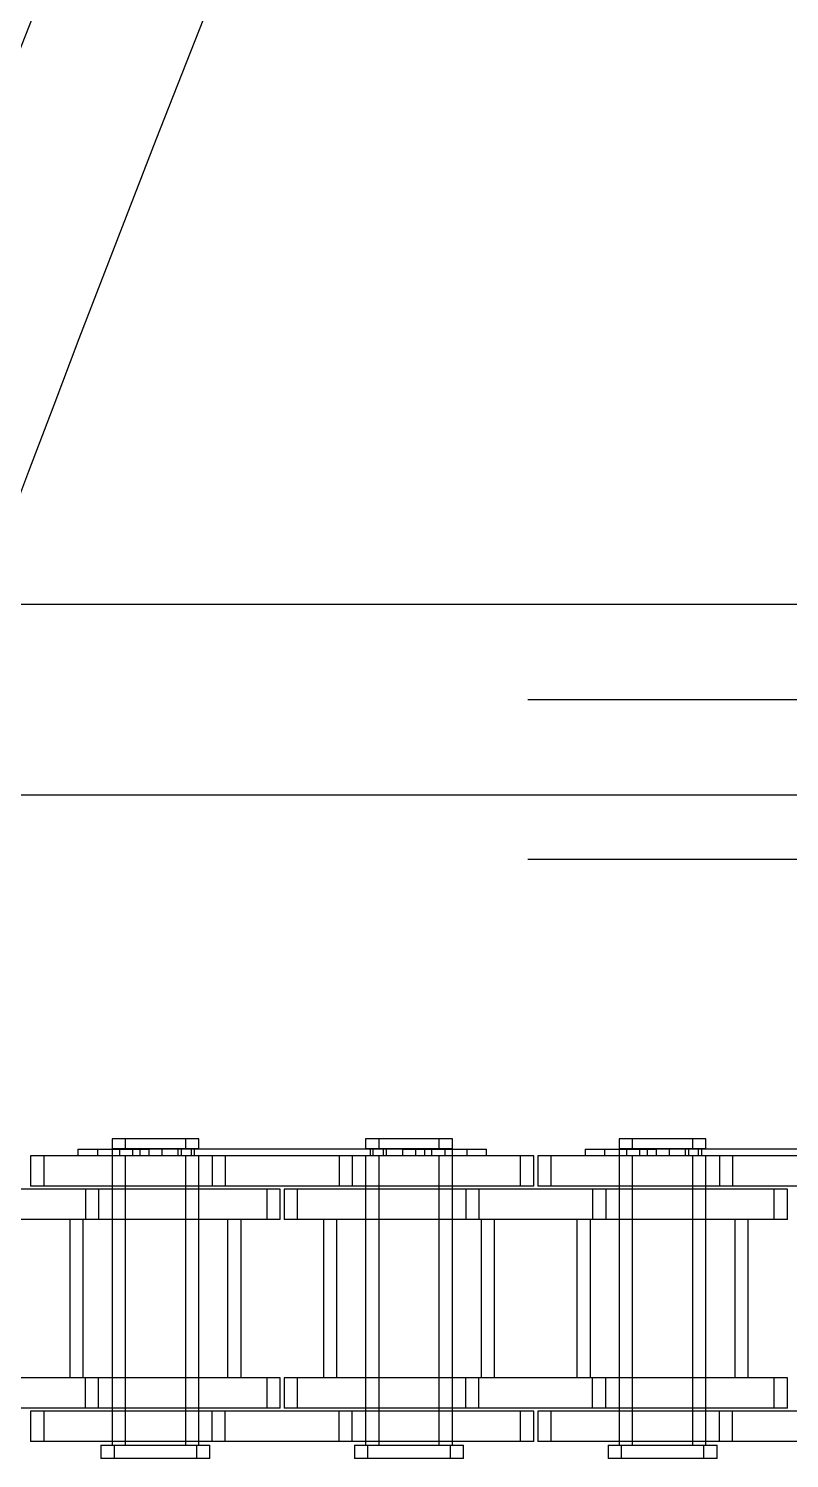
# Model space of a CAD drawing. Header units: metres. Extents: x 0 to 21025, y 0 to 14850.
# Drawn here: x 5298.1 to 5336.2, y 9293.4 to 9365 of the extents above; entities that cross this region are included whole.
import ezdxf

# ---------------------------------------------------------------- set-up
doc = ezdxf.new("R2010")
doc.units = ezdxf.units.M
doc.header["$LTSCALE"] = 25
doc.linetypes.add('HIDDEN2', pattern=[4.7625, 3.175, -1.5875])
for name, color, linetype in [('SL1', 8, 'Continuous'), ('SL4', 4, 'Continuous'), ('ST1', 7, 'HIDDEN2')]:
    doc.layers.add(name, color=color, linetype=linetype)

msp = doc.modelspace()

# ---------------------------------------------------------------- linework, layer by layer
at = {"layer": 'SL1'}
for radius, start, end in [(1508, 142.175773, 159.737021), (1500, 142.253, 159.624168)]:
    msp.add_arc((6701.759, 8813.884), radius, start, end, dxfattribs=at)
at = {"layer": 'SL4'}
for p, q in [((5828.739, 9336.149), (4878.736, 9336.149)), ((4878.736, 9326.624), (5668.499, 9326.624))]:
    msp.add_line(p, q, dxfattribs=at)
at = {"layer": 'ST1'}
for p, q in [((5878.736, 9331.386), (4878.736, 9331.386)), ((4878.736, 9326.624), (5668.499, 9326.624)), ((5878.736, 9323.386), (4878.736, 9323.386)), ((5305.979, 9309.384), (5302.289, 9309.384)), ((5302.289, 9309.384), (5302.289, 9308.91)), ((5302.944, 9309.384), (5302.944, 9308.91)), ((5306.634, 9309.384), (5305.979, 9309.384)), ((5305.979, 9308.91), (5305.979, 9309.384)), ((5306.634, 9308.91), (5306.634, 9309.384)), ((5318.679, 9309.384), (5314.989, 9309.384)), ((5314.989, 9309.384), (5314.989, 9308.91)), ((5315.644, 9309.384), (5315.644, 9308.91)), ((5319.334, 9309.384), (5318.679, 9309.384)), ((5318.679, 9308.91), (5318.679, 9309.384)), ((5319.334, 9308.91), (5319.334, 9309.384)), ((5331.379, 9309.384), (5327.689, 9309.384)), ((5327.689, 9309.384), (5327.689, 9308.91)), ((5328.344, 9309.384), (5328.344, 9308.91)), ((5332.034, 9309.384), (5331.379, 9309.384)), ((5331.379, 9308.91), (5331.379, 9309.384)), ((5332.034, 9308.91), (5332.034, 9309.384)), ((5307.309, 9308.541), (5298.214, 9308.541)), ((5298.214, 9308.541), (5298.214, 9307.021)), ((5298.869, 9308.541), (5298.869, 9307.021)), ((5300.582, 9308.873), (5304.134, 9308.873)), ((5300.582, 9308.873), (5300.582, 9308.541)), ((5301.559, 9308.873), (5301.559, 9308.541)), ((5302.289, 9308.91), (5305.979, 9308.91)), ((5302.289, 9308.873), (5302.289, 9307.021)), ((5302.289, 9308.541), (5302.289, 9294.042)), ((5302.658, 9308.91), (5302.658, 9308.541)), ((5302.944, 9308.541), (5302.944, 9307.021)), ((5302.944, 9308.541), (5302.944, 9294.042)), ((5303.313, 9308.91), (5303.313, 9308.541)), ((5303.682, 9308.873), (5303.682, 9308.541)), ((5304.134, 9308.873), (5304.134, 9308.541)), ((5316.834, 9308.873), (5304.134, 9308.873)), ((5304.789, 9308.873), (5304.789, 9308.541)), ((5305.61, 9308.541), (5305.61, 9308.91)), ((5305.753, 9308.873), (5305.753, 9308.541)), ((5305.979, 9308.91), (5306.634, 9308.91)), ((5305.979, 9307.021), (5305.979, 9308.541)), ((5305.979, 9294.042), (5305.979, 9308.541)), ((5306.265, 9308.541), (5306.265, 9308.91)), ((5306.408, 9308.873), (5306.408, 9308.541)), ((5306.634, 9307.021), (5306.634, 9308.541)), ((5306.634, 9294.042), (5306.634, 9308.541)), ((5307.309, 9308.541), (5307.309, 9307.021)), ((5313.659, 9308.541), (5307.309, 9308.541)), ((5307.964, 9308.541), (5307.964, 9307.021)), ((5313.659, 9308.541), (5313.659, 9307.021)), ((5322.754, 9308.541), (5313.659, 9308.541)), ((5314.314, 9308.541), (5314.314, 9307.021)), ((5314.989, 9308.91), (5318.679, 9308.91)), ((5314.989, 9308.541), (5314.989, 9307.021)), ((5314.989, 9308.541), (5314.989, 9294.042)), ((5315.215, 9308.873), (5315.215, 9308.541)), ((5315.358, 9308.91), (5315.358, 9308.541)), ((5315.644, 9308.541), (5315.644, 9307.021)), ((5315.644, 9308.541), (5315.644, 9294.042)), ((5315.87, 9308.873), (5315.87, 9308.541)), ((5316.013, 9308.91), (5316.013, 9308.541)), ((5316.834, 9308.873), (5316.834, 9308.541)), ((5316.834, 9308.873), (5320.065, 9308.873)), ((5317.489, 9308.873), (5317.489, 9308.541)), ((5317.941, 9308.873), (5317.941, 9308.541)), ((5318.31, 9308.541), (5318.31, 9308.91)), ((5318.679, 9308.91), (5319.334, 9308.91)), ((5318.679, 9307.021), (5318.679, 9308.541)), ((5318.679, 9294.042), (5318.679, 9308.541)), ((5318.965, 9308.541), (5318.965, 9308.91)), ((5319.334, 9307.021), (5319.334, 9308.873)), ((5319.334, 9294.042), (5319.334, 9308.541)), ((5320.065, 9308.873), (5320.065, 9308.541)), ((5320.065, 9308.873), (5321.041, 9308.873)), ((5321.041, 9308.541), (5321.041, 9308.873)), ((5323.409, 9308.541), (5322.754, 9308.541)), ((5322.754, 9307.021), (5322.754, 9308.541)), ((5323.409, 9307.021), (5323.409, 9308.541)), ((5332.709, 9308.541), (5323.614, 9308.541)), ((5323.614, 9308.541), (5323.614, 9307.021)), ((5324.269, 9308.541), (5324.269, 9307.021)), ((5325.982, 9308.873), (5329.534, 9308.873)), ((5325.982, 9308.873), (5325.982, 9308.541)), ((5326.959, 9308.873), (5326.959, 9308.541)), ((5327.689, 9308.91), (5331.379, 9308.91)), ((5327.689, 9308.873), (5327.689, 9307.021)), ((5327.689, 9308.541), (5327.689, 9294.042)), ((5328.058, 9308.91), (5328.058, 9308.541)), ((5328.344, 9308.541), (5328.344, 9307.021)), ((5328.344, 9308.541), (5328.344, 9294.042)), ((5328.713, 9308.91), (5328.713, 9308.541)), ((5329.082, 9308.873), (5329.082, 9308.541)), ((5329.534, 9308.873), (5329.534, 9308.541)), ((5342.234, 9308.873), (5329.534, 9308.873)), ((5330.189, 9308.873), (5330.189, 9308.541)), ((5331.01, 9308.541), (5331.01, 9308.91)), ((5331.153, 9308.873), (5331.153, 9308.541)), ((5331.379, 9308.91), (5332.034, 9308.91)), ((5331.379, 9307.021), (5331.379, 9308.541)), ((5331.379, 9294.042), (5331.379, 9308.541)), ((5331.665, 9308.541), (5331.665, 9308.91)), ((5331.808, 9308.873), (5331.808, 9308.541)), ((5332.034, 9307.021), (5332.034, 9308.541)), ((5332.034, 9294.042), (5332.034, 9308.541)), ((5332.709, 9308.541), (5332.709, 9307.021)), ((5339.059, 9308.541), (5332.709, 9308.541)), ((5333.364, 9308.541), (5333.364, 9307.021)), ((5300.959, 9306.869), (5294.609, 9306.869)), ((5307.309, 9307.021), (5298.214, 9307.021)), ((5300.959, 9306.869), (5300.959, 9305.349)), ((5310.054, 9306.869), (5300.959, 9306.869)), ((5301.614, 9306.869), (5301.614, 9305.349)), ((5302.289, 9306.869), (5302.289, 9305.349)), ((5302.944, 9306.869), (5302.944, 9305.349)), ((5305.979, 9305.349), (5305.979, 9306.869)), ((5306.634, 9305.349), (5306.634, 9306.869)), ((5313.659, 9307.021), (5307.309, 9307.021)), ((5310.709, 9306.869), (5310.054, 9306.869)), ((5310.054, 9305.349), (5310.054, 9306.869)), ((5310.709, 9305.349), (5310.709, 9306.869)), ((5320.009, 9306.869), (5310.914, 9306.869)), ((5310.914, 9306.869), (5310.914, 9305.349)), ((5311.569, 9306.869), (5311.569, 9305.349)), ((5322.754, 9307.021), (5313.659, 9307.021)), ((5314.989, 9306.869), (5314.989, 9305.349)), ((5315.644, 9306.869), (5315.644, 9305.349)), ((5318.679, 9305.349), (5318.679, 9306.869)), ((5319.334, 9305.349), (5319.334, 9306.869)), ((5320.009, 9306.869), (5320.009, 9305.349)), ((5326.359, 9306.869), (5320.009, 9306.869)), ((5320.664, 9306.869), (5320.664, 9305.349)), ((5323.409, 9307.021), (5322.754, 9307.021)), ((5332.709, 9307.021), (5323.614, 9307.021)), ((5326.359, 9306.869), (5326.359, 9305.349)), ((5335.454, 9306.869), (5326.359, 9306.869)), ((5327.014, 9306.869), (5327.014, 9305.349)), ((5327.689, 9306.869), (5327.689, 9305.349)), ((5328.344, 9306.869), (5328.344, 9305.349)), ((5331.379, 9305.349), (5331.379, 9306.869)), ((5332.034, 9305.349), (5332.034, 9306.869)), ((5339.059, 9307.021), (5332.709, 9307.021)), ((5336.109, 9306.869), (5335.454, 9306.869)), ((5335.454, 9305.349), (5335.454, 9306.869)), ((5336.109, 9305.349), (5336.109, 9306.869)), ((5300.959, 9305.349), (5294.609, 9305.349)), ((5300.174, 9305.349), (5300.174, 9297.419)), ((5300.829, 9305.349), (5300.829, 9297.419)), ((5310.054, 9305.349), (5300.959, 9305.349)), ((5302.289, 9305.349), (5302.289, 9297.419)), ((5302.944, 9305.349), (5302.944, 9297.419)), ((5305.979, 9297.419), (5305.979, 9305.349)), ((5306.634, 9297.419), (5306.634, 9305.349)), ((5308.094, 9297.419), (5308.094, 9305.349)), ((5308.749, 9297.419), (5308.749, 9305.349)), ((5310.709, 9305.349), (5310.054, 9305.349)), ((5320.009, 9305.349), (5310.914, 9305.349)), ((5312.874, 9305.349), (5312.874, 9297.419)), ((5313.529, 9305.349), (5313.529, 9297.419)), ((5314.989, 9305.349), (5314.989, 9297.419)), ((5315.644, 9305.349), (5315.644, 9297.419)), ((5318.679, 9297.419), (5318.679, 9305.349)), ((5319.334, 9297.419), (5319.334, 9305.349)), ((5326.359, 9305.349), (5320.009, 9305.349)), ((5320.794, 9297.419), (5320.794, 9305.349)), ((5321.449, 9297.419), (5321.449, 9305.349)), ((5325.574, 9305.349), (5325.574, 9297.419)), ((5326.229, 9305.349), (5326.229, 9297.419)), ((5335.454, 9305.349), (5326.359, 9305.349)), ((5327.689, 9305.349), (5327.689, 9297.419)), ((5328.344, 9305.349), (5328.344, 9297.419)), ((5331.379, 9297.419), (5331.379, 9305.349)), ((5332.034, 9297.419), (5332.034, 9305.349)), ((5333.494, 9297.419), (5333.494, 9305.349)), ((5334.149, 9297.419), (5334.149, 9305.349)), ((5336.109, 9305.349), (5335.454, 9305.349)), ((5300.959, 9297.419), (5294.609, 9297.419)), ((5300.959, 9295.899), (5300.959, 9297.419)), ((5310.054, 9297.419), (5300.959, 9297.419)), ((5301.614, 9295.899), (5301.614, 9297.419)), ((5302.289, 9297.419), (5302.289, 9295.899)), ((5302.944, 9297.419), (5302.944, 9295.899)), ((5305.979, 9295.899), (5305.979, 9297.419)), ((5306.634, 9295.899), (5306.634, 9297.419)), ((5310.709, 9297.419), (5310.054, 9297.419)), ((5310.054, 9295.899), (5310.054, 9297.419)), ((5310.709, 9295.899), (5310.709, 9297.419)), ((5320.009, 9297.419), (5310.914, 9297.419)), ((5310.914, 9297.419), (5310.914, 9295.899)), ((5311.569, 9297.419), (5311.569, 9295.899)), ((5314.989, 9297.419), (5314.989, 9295.899)), ((5315.644, 9297.419), (5315.644, 9295.899)), ((5318.679, 9295.899), (5318.679, 9297.419)), ((5319.334, 9295.899), (5319.334, 9297.419)), ((5320.009, 9295.899), (5320.009, 9297.419)), ((5326.359, 9297.419), (5320.009, 9297.419)), ((5320.664, 9295.899), (5320.664, 9297.419)), ((5326.359, 9295.899), (5326.359, 9297.419)), ((5335.454, 9297.419), (5326.359, 9297.419)), ((5327.014, 9295.899), (5327.014, 9297.419)), ((5327.689, 9297.419), (5327.689, 9295.899)), ((5328.344, 9297.419), (5328.344, 9295.899)), ((5331.379, 9295.899), (5331.379, 9297.419)), ((5332.034, 9295.899), (5332.034, 9297.419)), ((5336.109, 9297.419), (5335.454, 9297.419)), ((5335.454, 9295.899), (5335.454, 9297.419)), ((5336.109, 9295.899), (5336.109, 9297.419)), ((5300.959, 9295.899), (5294.609, 9295.899)), ((5307.309, 9295.747), (5298.214, 9295.747)), ((5298.214, 9295.747), (5298.214, 9294.227)), ((5298.869, 9295.747), (5298.869, 9294.227)), ((5310.054, 9295.899), (5300.959, 9295.899)), ((5302.289, 9295.747), (5302.289, 9294.227)), ((5302.944, 9295.747), (5302.944, 9294.227)), ((5305.979, 9294.227), (5305.979, 9295.747)), ((5306.634, 9294.227), (5306.634, 9295.747)), ((5307.309, 9294.227), (5307.309, 9295.747)), ((5313.659, 9295.747), (5307.309, 9295.747)), ((5307.964, 9294.227), (5307.964, 9295.747)), ((5310.709, 9295.899), (5310.054, 9295.899)), ((5320.009, 9295.899), (5310.914, 9295.899)), ((5313.659, 9294.227), (5313.659, 9295.747)), ((5322.754, 9295.747), (5313.659, 9295.747)), ((5314.314, 9294.227), (5314.314, 9295.747)), ((5314.989, 9295.747), (5314.989, 9294.227)), ((5315.644, 9295.747), (5315.644, 9294.227)), ((5318.679, 9294.227), (5318.679, 9295.747)), ((5319.334, 9294.227), (5319.334, 9295.747)), ((5326.359, 9295.899), (5320.009, 9295.899)), ((5323.409, 9295.747), (5322.754, 9295.747)), ((5322.754, 9294.227), (5322.754, 9295.747)), ((5323.409, 9294.227), (5323.409, 9295.747)), ((5332.709, 9295.747), (5323.614, 9295.747)), ((5323.614, 9295.747), (5323.614, 9294.227)), ((5324.269, 9295.747), (5324.269, 9294.227)), ((5335.454, 9295.899), (5326.359, 9295.899)), ((5327.689, 9295.747), (5327.689, 9294.227)), ((5328.344, 9295.747), (5328.344, 9294.227)), ((5331.379, 9294.227), (5331.379, 9295.747)), ((5332.034, 9294.227), (5332.034, 9295.747)), ((5332.709, 9294.227), (5332.709, 9295.747)), ((5339.059, 9295.747), (5332.709, 9295.747)), ((5333.364, 9294.227), (5333.364, 9295.747)), ((5336.109, 9295.899), (5335.454, 9295.899)), ((5307.309, 9294.227), (5298.214, 9294.227)), ((5313.659, 9294.227), (5307.309, 9294.227)), ((5322.754, 9294.227), (5313.659, 9294.227)), ((5323.409, 9294.227), (5322.754, 9294.227)), ((5332.709, 9294.227), (5323.614, 9294.227)), ((5339.059, 9294.227), (5332.709, 9294.227)), ((5301.736, 9294.042), (5306.533, 9294.042)), ((5301.736, 9294.042), (5301.736, 9293.384)), ((5302.391, 9294.042), (5302.391, 9293.384)), ((5306.533, 9294.042), (5307.188, 9294.042)), ((5306.533, 9293.384), (5306.533, 9294.042)), ((5307.188, 9293.384), (5307.188, 9294.042)), ((5314.436, 9294.042), (5319.233, 9294.042)), ((5314.436, 9294.042), (5314.436, 9293.384)), ((5315.091, 9294.042), (5315.091, 9293.384)), ((5319.233, 9294.042), (5319.888, 9294.042)), ((5319.233, 9293.384), (5319.233, 9294.042)), ((5319.888, 9293.384), (5319.888, 9294.042)), ((5327.136, 9294.042), (5331.933, 9294.042)), ((5327.136, 9294.042), (5327.136, 9293.384)), ((5327.791, 9294.042), (5327.791, 9293.384)), ((5331.933, 9294.042), (5332.588, 9294.042)), ((5331.933, 9293.384), (5331.933, 9294.042)), ((5332.588, 9293.384), (5332.588, 9294.042)), ((5306.533, 9293.384), (5301.736, 9293.384)), ((5307.188, 9293.384), (5306.533, 9293.384)), ((5319.233, 9293.384), (5314.436, 9293.384)), ((5319.888, 9293.384), (5319.233, 9293.384)), ((5331.933, 9293.384), (5327.136, 9293.384)), ((5332.588, 9293.384), (5331.933, 9293.384))]:
    msp.add_line(p, q, dxfattribs=at)

doc.saveas('drawing.dxf')
